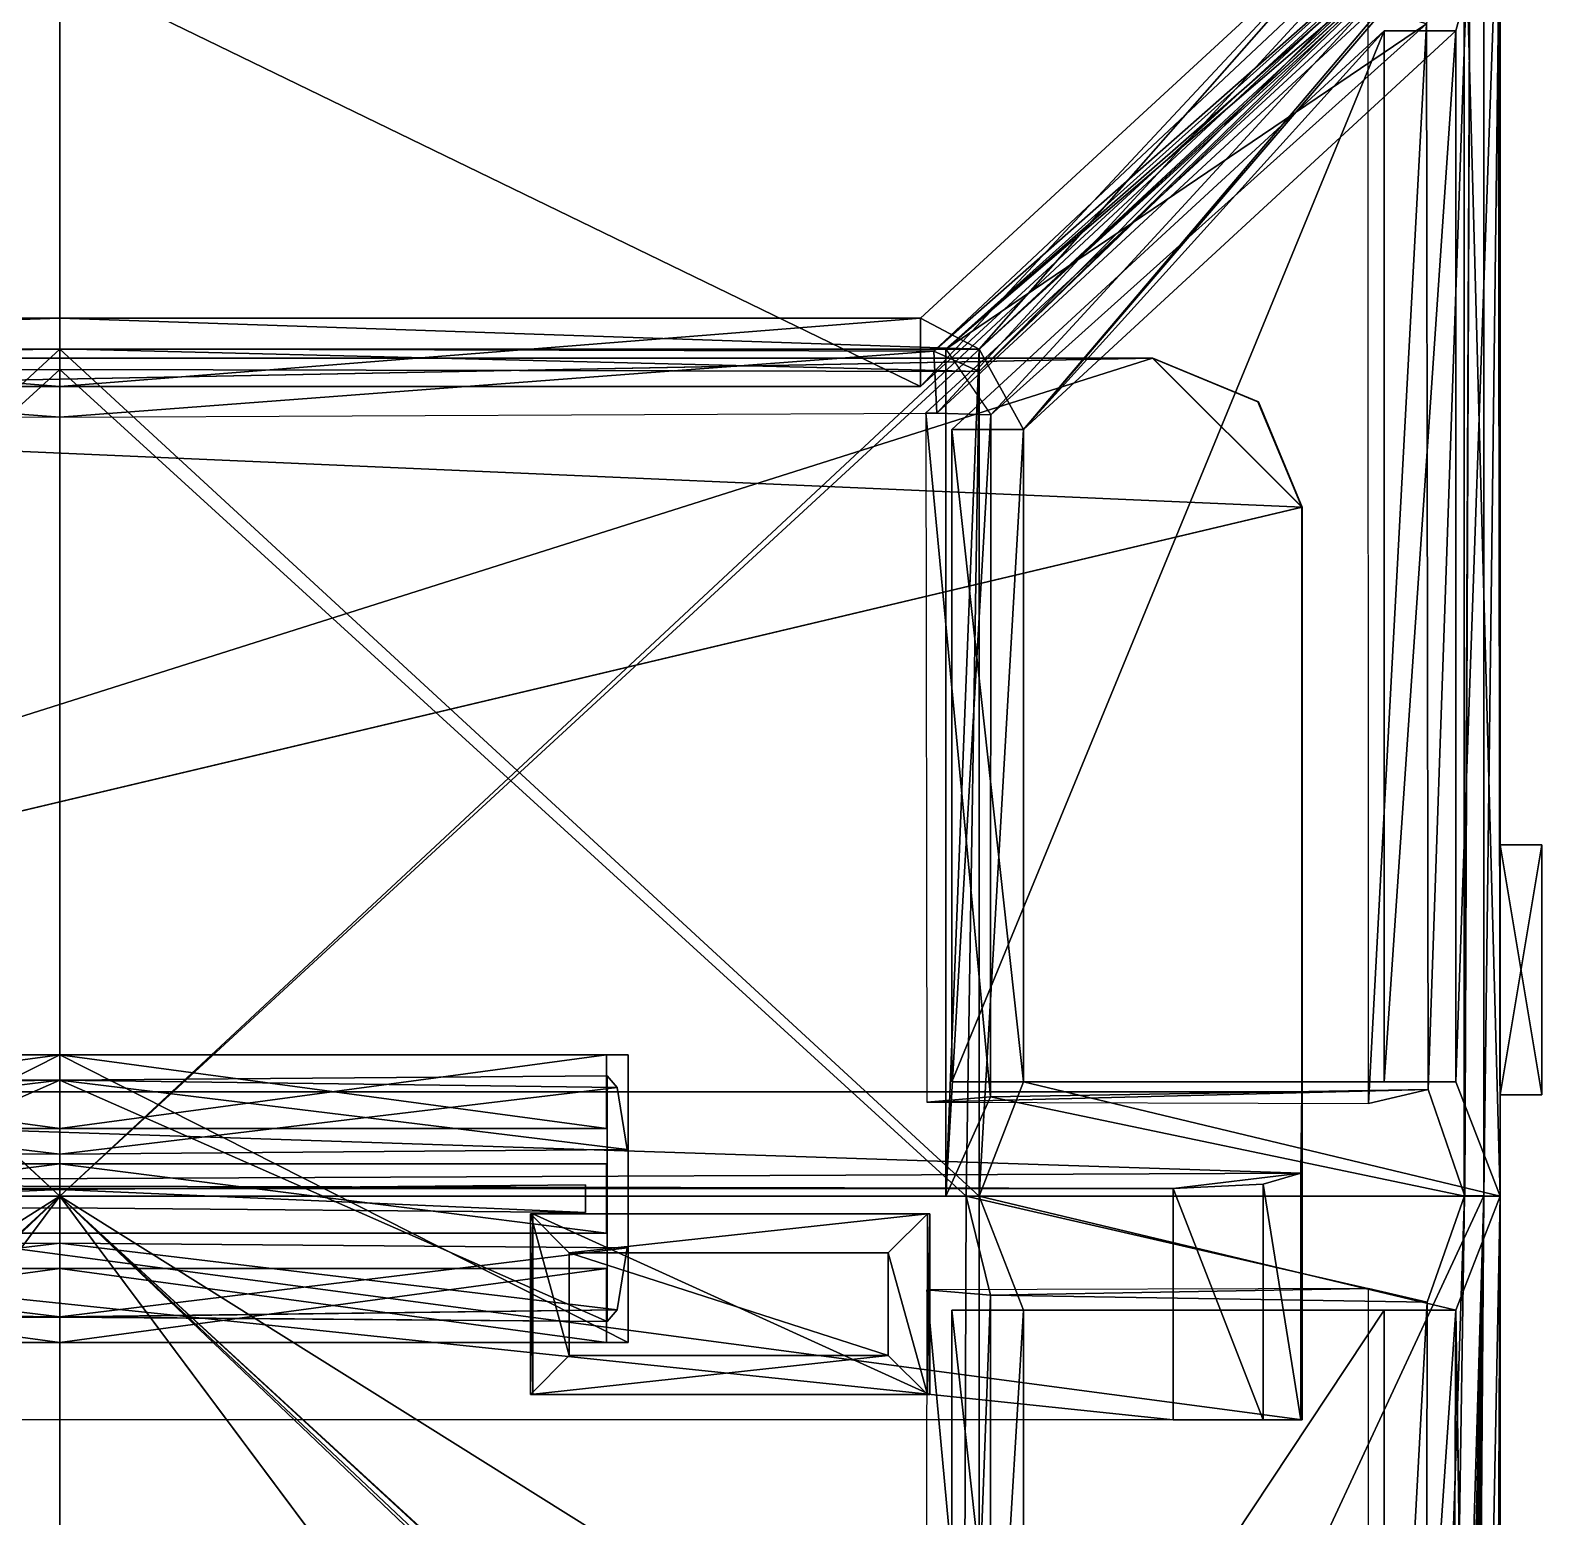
# Model space of a CAD drawing. Extents: x -2.47 to 2.47, y -4.22 to 4.99.
# Drawn here: x -0.041 to 2.058, y -0.445 to 1.619 of the extents above; entities that cross this region are included whole.
import ezdxf

# ---------------------------------------------------------------- set-up
doc = ezdxf.new("R2010")
doc.units = 0

msp = doc.modelspace()

# ---------------------------------------------------------------- linework, layer by layer
for points in [[(0, 0, 0.4116), (-2, 0, 0.4116), (-2, 1.8428, 0.4116)], [(0, 0, 0.4116), (-2, 1.8428, 0.4116), (0, 1.8428, 0.4116)], [(0, 0, 0.4616), (0, 1.8428, 0.4616), (-1.9776, 1.8428, 0.4563)], [(0, 0, 0.4616), (-1.9776, 1.8428, 0.4563), (-1.9775, 0.0002, 0.4562)], [(0, 0, 0.4116), (0, 1.8428, 0.4116), (0, 1.8428, 0.4616)], [(0, 0, 0.4116), (0, 1.8428, 0.4616), (0, 0, 0.4616)], [(0, 0, 0.4116), (0, 1.8428, 0.4116), (2, 1.8428, 0.4116)], [(0, 0, 0.4116), (2, 1.8428, 0.4116), (2, 0, 0.4116)], [(0, 0, 0.4616), (1.9775, 0.0002, 0.4562), (1.9776, 1.8428, 0.4563)], [(0, 0, 0.4616), (1.9776, 1.8428, 0.4563), (0, 1.8428, 0.4616)], [(1.2136, 1.1733, 3.6131), (1.8361, 1.7584, 2.0855), (1.9585, 1.8298, 1.9757)], [(1.2136, 1.1733, 3.6131), (1.9585, 1.8298, 1.9757), (1.2764, 1.145, 3.6776)], [(1.9897, 1.8396, 1.9943), (1.9585, 1.8298, 1.9757), (1.2304, 1.1761, 3.6973)], [(1.9972, 1.8327, 2.007), (1.9897, 1.8396, 1.9943), (1.2304, 1.1761, 3.6973)], [(1.2304, 1.1761, 3.6973), (1.2764, 1.1761, 3.7167), (1.9972, 1.8327, 2.007)], [(1.2304, 1.1761, 3.6973), (1.8977, 1.6277, 2.1191), (1.9585, 1.8298, 1.9757)], [(1.2764, 1.1761, 3.7167), (1.9955, 1.8387, 2.0112), (1.9898, 1.8403, 2.0069)], [(1.2764, 1.1761, 3.7167), (1.9898, 1.8403, 2.0069), (1.8252, 1.7997, 2.1114)], [(1.2764, 1.145, 3.6776), (1.9585, 1.8298, 1.9757), (1.9897, 1.8396, 1.9943)], [(1.2764, 1.145, 3.6776), (1.9897, 1.8396, 1.9943), (1.9955, 1.8387, 2.0112)], [(1.9955, 1.8387, 2.0112), (1.2764, 1.1761, 3.7167), (1.2764, 1.145, 3.6776)], [(1.9955, 1.8387, 2.0112), (1.2764, 1.1761, 3.7167), (1.338, 1.0646, 3.5708)], [(1.2764, 1.1761, 3.7167), (1.9955, 1.8387, 2.0112), (1.9972, 1.8327, 2.007)], [(1.338, 1.0646, 3.5708), (1.9972, 1.8327, 2.007), (1.9955, 1.8387, 2.0112)], [(1.338, 1.0646, 3.5708), (1.9385, 1.618, 2.1463), (1.9972, 1.8327, 2.007)], [(1.9585, 1.8298, 1.9757), (1.9, 0.148, 2.1162), (1.8977, 1.6277, 2.1191)], [(1.9585, 1.8298, 1.9757), (1.951, 0, 1.9905), (1.9, 0.148, 2.1162)], [(1.9972, 1.8327, 2.007), (1.9385, 1.618, 2.1463), (1.9385, 0.1584, 2.1463)], [(1.9972, 1.8327, 2.007), (1.9385, 0.1584, 2.1463), (2, 0, 2.0004)], [(1.9585, 1.8298, 1.9757), (1.95, 1.8428, 0.4116), (1.95, 0, 0.4116)], [(2, 0, 0.4116), (1.95, 0, 0.4116), (1.95, 1.8428, 0.4116)], [(2, 0, 0.4116), (1.95, 1.8428, 0.4116), (2, 1.8428, 0.4116)], [(1.9585, 1.8298, 1.9757), (1.95, 0, 0.4116), (1.951, 0, 1.9905)], [(2, 1.8428, 0.4116), (1.9776, 1.8428, 0.4563), (1.9775, 0.0002, 0.4562)], [(2, 1.8428, 0.4116), (1.9775, 0.0002, 0.4562), (2, 0, 0.4116)], [(2, 0, 2.0004), (2, 1.8304, 2.0004), (1.9972, 1.8327, 2.007)], [(2, 1.8304, 2.0004), (2, 0, 0.4116), (2, 1.8428, 0.4116)], [(2, 1.8304, 2.0004), (2, 0, 2.0004), (2, 0, 0.4116)], [(1.8252, 1.7997, 2.1114), (1.1953, 1.2193, 3.6057), (1.2764, 1.1761, 3.7167)], [(1.8252, 1.7997, 2.1114), (1.8252, 1.7045, 2.1024), (1.1953, 1.124, 3.5967)], [(1.8252, 1.7997, 2.1114), (1.1953, 1.124, 3.5967), (1.1953, 1.2193, 3.6057)], [(1.8361, 1.7584, 2.0855), (1.2136, 1.1733, 3.6131), (1.2177, 1.087, 3.6217)], [(1.8361, 1.7584, 2.0855), (1.2177, 1.087, 3.6217), (1.8608, 1.6827, 2.0749)], [(0, 1.7045, 2.1024), (-1.8252, 1.7045, 2.1024), (-1.1953, 1.124, 3.5967)], [(0, 1.7045, 2.1024), (-1.1953, 1.124, 3.5967), (0, 1.124, 3.5967)], [(0, 1.7045, 2.1024), (0, 1.124, 3.5967), (1.1953, 1.124, 3.5967)], [(0, 1.7045, 2.1024), (1.1953, 1.124, 3.5967), (1.8252, 1.7045, 2.1024)], [(1.2928, 1.085, 3.5773), (1.8168, 1.6539, 2.1197), (1.2025, 1.0875, 3.5967)], [(1.2928, 1.085, 3.5773), (1.8977, 1.6277, 2.1191), (1.8168, 1.6539, 2.1197)], [(1.8977, 1.6277, 2.1191), (1.8171, 0.1283, 2.113), (1.8168, 1.6539, 2.1197)], [(1.2304, 1.1761, 3.6973), (1.2928, 1.085, 3.5773), (1.8977, 1.6277, 2.1191)], [(1.338, 1.0646, 3.5708), (1.2386, 1.0646, 3.5708), (1.8392, 1.618, 2.1463)], [(1.8392, 1.618, 2.1463), (1.2386, 1.0646, 3.5708), (1.2386, 0.1584, 3.5708)], [(1.8392, 1.618, 2.1463), (1.2386, 0.1584, 3.5708), (1.8392, 0.1584, 2.1463)], [(1.338, 1.0646, 3.5708), (1.8392, 1.618, 2.1463), (1.9385, 1.618, 2.1463)], [(1.8977, 1.6277, 2.1191), (1.9, 0.148, 2.1162), (1.8171, 0.1283, 2.113)], [(1.9385, 1.618, 2.1463), (1.8392, 1.618, 2.1463), (1.8392, 0.1584, 2.1463)], [(1.9385, 1.618, 2.1463), (1.8392, 0.1584, 2.1463), (1.9385, 0.1584, 2.1463)], [(0, 1.2193, 3.6057), (-1.1953, 1.2193, 3.6057), (-1.2764, 1.1761, 3.7167)], [(0, 1.2193, 3.6057), (-1.2764, 1.1761, 3.7167), (0, 1.1761, 3.7167)], [(-1.1953, 1.2193, 3.6057), (0, 1.2193, 3.6057), (0, 1.124, 3.5967)], [(-1.1953, 1.2193, 3.6057), (0, 1.124, 3.5967), (-1.1953, 1.124, 3.5967)], [(0, 1.2193, 3.6057), (0, 1.1761, 3.7167), (0, 1.1479, 3.6755)], [(0, 1.2193, 3.6057), (0, 1.1479, 3.6755), (0, 1.1767, 3.632)], [(0, 1.124, 3.5967), (0, 1.2193, 3.6057), (0, 1.1767, 3.632)], [(0, 1.2193, 3.6057), (0, 1.1761, 3.7167), (1.2764, 1.1761, 3.7167)], [(0, 1.2193, 3.6057), (1.2764, 1.1761, 3.7167), (1.1953, 1.2193, 3.6057)], [(1.1953, 1.2193, 3.6057), (1.1953, 1.124, 3.5967), (0, 1.124, 3.5967)], [(1.1953, 1.2193, 3.6057), (0, 1.124, 3.5967), (0, 1.2193, 3.6057)], [(0, 1.1767, 3.632), (0, 1.1479, 3.6755), (-1.2764, 1.145, 3.6776)], [(0, 1.1767, 3.632), (-1.2764, 1.145, 3.6776), (-1.2136, 1.1733, 3.6131)], [(-1.2764, 0, 3.7167), (0, 0, 3.7167), (0, 1.1761, 3.7167)], [(-1.2764, 0, 3.7167), (0, 1.1761, 3.7167), (-1.2764, 1.1761, 3.7167)], [(-1.2136, 1.1733, 3.6131), (0, 1.0815, 3.623), (0, 1.1767, 3.632)], [(0, 1.124, 3.5967), (0, 1.1767, 3.632), (0, 1.0815, 3.623)], [(0, 1.1767, 3.632), (1.2136, 1.1733, 3.6131), (1.2764, 1.145, 3.6776)], [(0, 1.1767, 3.632), (1.2764, 1.145, 3.6776), (0, 1.1479, 3.6755)], [(1.2136, 1.1733, 3.6131), (0, 1.1767, 3.632), (0, 1.0815, 3.623)], [(0, 1.1761, 3.7167), (0, 0, 3.7167), (0, 0, 3.6667)], [(0, 1.1761, 3.7167), (0, 0, 3.6667), (0, 1.1479, 3.6755)], [(1.2764, 0, 3.7167), (1.2764, 1.1761, 3.7167), (0, 1.1761, 3.7167)], [(1.2764, 0, 3.7167), (0, 1.1761, 3.7167), (0, 0, 3.7167)], [(1.2304, 0, 3.6973), (1.2304, 1.1761, 3.6973), (1.2928, 1.085, 3.5773)], [(1.2764, 1.1761, 3.7167), (1.2304, 1.1761, 3.6973), (1.2304, 0, 3.6973)], [(1.2764, 1.1761, 3.7167), (1.2304, 0, 3.6973), (1.2764, 0, 3.7167)], [(1.2764, 0, 3.7167), (1.338, 1.0646, 3.5708), (1.2764, 1.1761, 3.7167)], [(1.2764, 0, 3.7167), (1.2764, 1.145, 3.6776), (1.2764, 1.1761, 3.7167)], [(-1.6982, 0.1448, 0.9212), (1.7245, 0.9564, 0.9014), (1.5173, 1.1636, 0.8946)], [(1.5173, 1.1636, 0.8946), (-1.6376, 1.1029, 0.8916), (-1.6982, 0.1448, 0.9212)], [(1.5173, 1.1636, 0.8946), (-1.4911, 1.1636, 0.89), (-1.6376, 1.1029, 0.8916)], [(-1.637, 1.1029, 0.5267), (-1.4905, 1.1636, 0.527), (1.5179, 1.1636, 0.5316)], [(-1.637, 1.1029, 0.5267), (1.5179, 1.1636, 0.5316), (1.7251, 0.9564, 0.5319)], [(1.5179, 1.1636, 0.5316), (-1.4905, 1.1636, 0.527), (-1.4911, 1.1636, 0.89)], [(1.5179, 1.1636, 0.5316), (-1.4911, 1.1636, 0.89), (1.5173, 1.1636, 0.8946)], [(-1.2136, 1.1733, 3.6131), (-1.2177, 1.087, 3.6217), (0, 1.0815, 3.623)], [(1.2136, 1.1733, 3.6131), (0, 1.0815, 3.623), (1.2177, 1.087, 3.6217)], [(1.7245, 0.9564, 0.9014), (1.6638, 1.1029, 0.8967), (1.5173, 1.1636, 0.8946)], [(1.5179, 1.1636, 0.5316), (1.5173, 1.1636, 0.8946), (1.6638, 1.1029, 0.8967)], [(1.5179, 1.1636, 0.5316), (1.6644, 1.1029, 0.5318), (1.7251, 0.9564, 0.5319)], [(1.5179, 1.1636, 0.5316), (1.6638, 1.1029, 0.8967), (1.6644, 1.1029, 0.5318)], [(-1.2585, 0, 3.6701), (-1.2764, 1.145, 3.6776), (0, 1.1479, 3.6755)], [(-1.2585, 0, 3.6701), (0, 1.1479, 3.6755), (0, 0, 3.6667)], [(1.2585, 0, 3.6701), (0, 0, 3.6667), (0, 1.1479, 3.6755)], [(1.2585, 0, 3.6701), (0, 1.1479, 3.6755), (1.2764, 1.145, 3.6776)], [(1.2764, 0, 3.7167), (1.2585, 0, 3.6701), (1.2764, 1.145, 3.6776)], [(1.7251, 0.9564, 0.5319), (-1.6976, 0.1448, 0.5266), (-1.637, 1.1029, 0.5267)], [(1.6644, 1.1029, 0.5318), (1.6638, 1.1029, 0.8967), (1.7245, 0.9564, 0.9014)], [(1.6644, 1.1029, 0.5318), (1.7245, 0.9564, 0.9014), (1.7251, 0.9564, 0.5319)], [(1.2925, 0.1377, 3.5681), (1.2928, 1.085, 3.5773), (1.2025, 1.0875, 3.5967)], [(1.2925, 0.1377, 3.5681), (1.2025, 1.0875, 3.5967), (1.2041, 0.1304, 3.5938)], [(1.2304, 0, 3.6973), (1.2928, 1.085, 3.5773), (1.2925, 0.1377, 3.5681)], [(1.338, 0.1584, 3.5708), (1.2386, 0.1584, 3.5708), (1.2386, 1.0646, 3.5708)], [(1.338, 0.1584, 3.5708), (1.2386, 1.0646, 3.5708), (1.338, 1.0646, 3.5708)], [(1.2764, 0, 3.7167), (1.338, 0.1584, 3.5708), (1.338, 1.0646, 3.5708)], [(-1.6982, 0.1448, 0.9212), (1.7245, 0.1447, 0.9266), (1.7245, 0.9564, 0.9014)], [(1.7251, 0.9564, 0.5319), (1.7251, 0.1447, 0.5319), (-1.6976, 0.1448, 0.5266)], [(1.7251, 0.1447, 0.5319), (1.7251, 0.9564, 0.5319), (1.7245, 0.9564, 0.9014)], [(1.7251, 0.1447, 0.5319), (1.7245, 0.9564, 0.9014), (1.7245, 0.1447, 0.9266)], [(2, 0.4879, 1.8455), (2, 0.4879, 1.7103), (2, 0.1404, 1.7103)], [(2, 0.4879, 1.8455), (2, 0.1404, 1.7103), (2, 0.1404, 1.8455)], [(2, 0.1404, 1.8455), (2.0579, 0.1404, 1.8455), (2.0579, 0.4879, 1.8455)], [(2, 0.1404, 1.8455), (2.0579, 0.4879, 1.8455), (2, 0.4879, 1.8455)], [(2, 0.4879, 1.8455), (2.0579, 0.4879, 1.8455), (2.0579, 0.4879, 1.7103)], [(2, 0.4879, 1.8455), (2.0579, 0.4879, 1.7103), (2, 0.4879, 1.7103)], [(2, 0.4879, 1.7103), (2.0579, 0.4879, 1.7103), (2.0579, 0.1404, 1.7103)], [(2, 0.4879, 1.7103), (2.0579, 0.1404, 1.7103), (2, 0.1404, 1.7103)], [(2.0579, 0.4879, 1.8455), (2.0579, 0.1404, 1.8455), (2.0579, 0.1404, 1.7103)], [(2.0579, 0.4879, 1.8455), (2.0579, 0.1404, 1.7103), (2.0579, 0.4879, 1.7103)], [(-0.7891, -0.2032, 3.7844), (-0.7891, 0.196, 3.7844), (0, 0.196, 3.7719)], [(-0.7891, -0.2032, 3.7844), (0, 0.196, 3.7719), (0, -0.2032, 3.7719)], [(-0.7891, -0.2032, 4.3268), (0, -0.2032, 4.3393), (0, 0.196, 4.3393)], [(-0.7891, -0.2032, 4.3268), (0, 0.196, 4.3393), (-0.7891, 0.196, 4.3268)], [(0, 0.196, 4.2966), (-0.7589, 0.196, 4.2966), (-0.7891, 0.196, 4.3268)], [(0, 0.196, 4.2966), (-0.7891, 0.196, 4.3268), (0, 0.196, 4.3393)], [(-0.7589, 0.196, 3.8146), (0, 0.196, 3.7719), (-0.7891, 0.196, 3.7844)], [(-0.7589, 0.196, 3.8146), (0, 0.196, 3.8146), (0, 0.196, 3.7719)], [(-0.7589, 0.196, 4.2966), (0, 0.196, 4.2966), (0, 0.0936, 4.2966)], [(-0.7589, 0.196, 4.2966), (0, 0.0936, 4.2966), (-0.7589, 0.0936, 4.2966)], [(0, 0.196, 3.8146), (-0.7589, 0.196, 3.8146), (-0.7589, 0.0936, 3.8146)], [(0, 0.196, 3.8146), (-0.7589, 0.0936, 3.8146), (0, 0.0936, 3.8146)], [(0, 0.196, 3.7719), (0, 0.196, 3.8146), (0, 0.1609, 3.8074)], [(0, 0.196, 3.8146), (0, 0.1607, 3.7793), (0, 0.1609, 3.8074)], [(0, 0.196, 4.2966), (0, 0.196, 4.3393), (0, 0.1607, 4.332)], [(0, 0.196, 4.3393), (0, 0.1609, 4.3038), (0, 0.1607, 4.332)], [(0, 0.0936, 4.2966), (0, 0.196, 4.2966), (0, 0.1607, 4.332)], [(0, -0.2032, 3.7719), (0, 0.196, 3.7719), (0, 0.1609, 3.8074)], [(0, 0.196, 4.3393), (0, -0.2032, 4.3393), (0, -0.168, 4.3038)], [(0, 0.196, 4.3393), (0, -0.168, 4.3038), (0, 0.1609, 4.3038)], [(0, 0.196, 3.8146), (0, 0.0936, 3.8146), (0, 0.0582, 3.7793)], [(0, 0.196, 3.8146), (0, 0.0582, 3.7793), (0, 0.1607, 3.7793)], [(0.7891, -0.2032, 3.7844), (0, -0.2032, 3.7719), (0, 0.196, 3.7719)], [(0.7891, -0.2032, 3.7844), (0, 0.196, 3.7719), (0.7891, 0.196, 3.7844)], [(0.7891, -0.2032, 4.3268), (0.7891, 0.196, 4.3268), (0, 0.196, 4.3393)], [(0.7891, -0.2032, 4.3268), (0, 0.196, 4.3393), (0, -0.2032, 4.3393)], [(0, 0.196, 4.2966), (0, 0.196, 4.3393), (0.7891, 0.196, 4.3268)], [(0, 0.196, 4.2966), (0.7891, 0.196, 4.3268), (0.7589, 0.196, 4.2966)], [(0.7589, 0.196, 3.8146), (0.7891, 0.196, 3.7844), (0, 0.196, 3.7719)], [(0.7589, 0.196, 3.8146), (0, 0.196, 3.7719), (0, 0.196, 3.8146)], [(0.7589, 0.196, 4.2966), (0.7589, 0.0936, 4.2966), (0, 0.0936, 4.2966)], [(0.7589, 0.196, 4.2966), (0, 0.0936, 4.2966), (0, 0.196, 4.2966)], [(0, 0.196, 3.8146), (0, 0.0936, 3.8146), (0.7589, 0.0936, 3.8146)], [(0, 0.196, 3.8146), (0.7589, 0.0936, 3.8146), (0.7589, 0.196, 3.8146)], [(0.7589, 0.196, 3.8146), (0.7589, 0.0936, 3.8146), (0.7589, 0.0936, 4.2966)], [(0.7589, 0.196, 3.8146), (0.7589, 0.0936, 4.2966), (0.7589, 0.196, 4.2966)], [(0.7589, 0.196, 4.2966), (0.7891, 0.196, 4.3268), (0.7891, 0.196, 3.7844)], [(0.7589, 0.196, 4.2966), (0.7891, 0.196, 3.7844), (0.7589, 0.196, 3.8146)], [(0.7891, 0.196, 3.7844), (0.7891, 0.196, 4.3268), (0.7891, -0.2032, 4.3268)], [(0.7891, 0.196, 3.7844), (0.7891, -0.2032, 4.3268), (0.7891, -0.2032, 3.7844)], [(0, 0.1607, 3.7793), (0, 0.0582, 3.7793), (-0.7878, 0.0647, 3.7858)], [(0, 0.1607, 3.7793), (-0.7878, 0.0647, 3.7858), (-0.774, 0.1508, 3.7995)], [(-0.774, 0.1508, 4.3117), (-0.7878, 0.0647, 4.3255), (0, 0.0582, 4.332)], [(0, 0.1607, 4.332), (-0.7601, 0.1671, 4.2982), (-0.774, 0.1508, 4.3117)], [(-0.774, 0.1508, 3.7995), (-0.7601, 0.1671, 3.813), (0, 0.1609, 3.8074)], [(-0.774, 0.1508, 3.7995), (0, 0.1609, 3.8074), (0, 0.1607, 3.7793)], [(-0.774, 0.1508, 4.3117), (0, 0.0582, 4.332), (0, 0.1607, 4.332)], [(-0.7601, -0.1743, 3.813), (0, 0.1609, 3.8074), (-0.7601, 0.1671, 3.813)], [(-0.7601, -0.1743, 4.2982), (-0.7601, 0.1671, 4.2982), (0, 0.1609, 4.3038)], [(0, 0.1607, 4.332), (0, 0.1609, 4.3038), (-0.7601, 0.1671, 4.2982)], [(-0.7601, -0.1743, 3.813), (0, -0.168, 3.8074), (0, 0.1609, 3.8074)], [(-0.7601, -0.1743, 4.2982), (0, 0.1609, 4.3038), (0, -0.168, 4.3038)], [(0.7601, -0.1743, 3.813), (0.7601, 0.1671, 3.813), (0, 0.1609, 3.8074)], [(0.7601, -0.1743, 4.2982), (0, 0.1609, 4.3038), (0.7601, 0.1671, 4.2982)], [(0, 0.1607, 4.332), (0.774, 0.1508, 4.3117), (0.7601, 0.1671, 4.2982)], [(0, 0.1607, 4.332), (0.7601, 0.1671, 4.2982), (0, 0.1609, 4.3038)], [(0.774, 0.1508, 3.7995), (0, 0.1609, 3.8074), (0.7601, 0.1671, 3.813)], [(0, -0.2032, 3.7719), (0, 0.1609, 3.8074), (0, -0.168, 3.8074)], [(0.7601, -0.1743, 3.813), (0, 0.1609, 3.8074), (0, -0.168, 3.8074)], [(0.7601, -0.1743, 4.2982), (0, -0.168, 4.3038), (0, 0.1609, 4.3038)], [(0.774, 0.1508, 3.7995), (0, 0.1607, 3.7793), (0, 0.1609, 3.8074)], [(0, 0.0936, 4.2966), (0, 0.1607, 4.332), (0, 0.0582, 4.332)], [(0.774, 0.1508, 4.3117), (0, 0.1607, 4.332), (0, 0.0582, 4.332)], [(0, 0.1607, 3.7793), (0.774, 0.1508, 3.7995), (0.7878, 0.0647, 3.7858)], [(0, 0.1607, 3.7793), (0.7878, 0.0647, 3.7858), (0, 0.0582, 3.7793)], [(0.774, 0.1508, 4.3117), (0, 0.0582, 4.332), (0.7878, 0.0647, 4.3255)], [(0.774, 0.1508, 4.3117), (0.774, 0.1508, 3.7995), (0.7601, 0.1671, 3.813)], [(0.774, 0.1508, 4.3117), (0.7601, 0.1671, 3.813), (0.7601, 0.1671, 4.2982)], [(0.7601, 0.1671, 3.813), (0.7601, -0.1743, 3.813), (0.7601, -0.1743, 4.2982)], [(0.7601, 0.1671, 3.813), (0.7601, -0.1743, 4.2982), (0.7601, 0.1671, 4.2982)], [(0.774, 0.1508, 3.7995), (0.774, 0.1508, 4.3117), (0.7878, 0.0647, 4.3255)], [(0.774, 0.1508, 3.7995), (0.7878, 0.0647, 4.3255), (0.7878, 0.0647, 3.7858)], [(1.9, 0.148, 2.1162), (1.2925, 0.1377, 3.5681), (1.2041, 0.1304, 3.5938)], [(1.9, 0.148, 2.1162), (1.2041, 0.1304, 3.5938), (1.8171, 0.1283, 2.113)], [(1.9385, 0.1584, 2.1463), (1.8392, 0.1584, 2.1463), (1.2386, 0.1584, 3.5708)], [(1.9385, 0.1584, 2.1463), (1.2386, 0.1584, 3.5708), (1.338, 0.1584, 3.5708)], [(2, 0, 2.0004), (1.338, 0.1584, 3.5708), (1.2764, 0, 3.7167)], [(1.951, 0, 1.9905), (1.2925, 0.1377, 3.5681), (1.9, 0.148, 2.1162)], [(2, 0, 2.0004), (1.9385, 0.1584, 2.1463), (1.338, 0.1584, 3.5708)], [(1.7231, 0.0319, 1.8548), (1.7245, 0.1447, 0.9266), (-1.6982, 0.1448, 0.9212)], [(1.7231, 0.0319, 1.8548), (-1.6982, 0.1448, 0.9212), (-1.648, 0.0168, 1.9747)], [(1.7251, -0.3106, 0.5319), (-1.6976, -0.3104, 0.5266), (-1.6976, 0.1448, 0.5266)], [(1.7251, -0.3106, 0.5319), (-1.6976, 0.1448, 0.5266), (1.7251, 0.1447, 0.5319)], [(1.951, 0, 1.9905), (1.2304, 0, 3.6973), (1.2925, 0.1377, 3.5681)], [(1.7245, -0.3106, 0.9266), (1.7245, 0.1447, 0.9266), (1.7231, 0.0319, 1.8548)], [(1.7251, -0.3106, 0.5319), (1.7251, 0.1447, 0.5319), (1.7245, 0.1447, 0.9266)], [(1.7251, -0.3106, 0.5319), (1.7245, 0.1447, 0.9266), (1.7245, -0.3106, 0.9266)], [(2, 0.1404, 1.7103), (2.0579, 0.1404, 1.7103), (2.0579, 0.1404, 1.8455)], [(2, 0.1404, 1.7103), (2.0579, 0.1404, 1.8455), (2, 0.1404, 1.8455)], [(0, 0.0936, 3.8146), (-0.7589, 0.0936, 3.8146), (-0.7589, 0.0936, 4.2966)], [(0, 0.0936, 3.8146), (-0.7589, 0.0936, 4.2966), (0, 0.0936, 4.2966)], [(0, 0.0936, 3.8146), (0, 0.0936, 4.2966), (0, 0.0582, 4.332)], [(0, 0.0936, 3.8146), (0, 0.0582, 4.332), (0, 0.0582, 3.7793)], [(0, 0.0936, 3.8146), (0, 0.0936, 4.2966), (0.7589, 0.0936, 4.2966)], [(0, 0.0936, 3.8146), (0.7589, 0.0936, 4.2966), (0.7589, 0.0936, 3.8146)], [(0, 0.0582, 3.7793), (0, 0.0582, 4.332), (-0.7878, 0.0647, 4.3255)], [(0, 0.0582, 3.7793), (-0.7878, 0.0647, 4.3255), (-0.7878, 0.0647, 3.7858)], [(0, 0.0582, 3.7793), (0.7878, 0.0647, 3.7858), (0.7878, 0.0647, 4.3255)], [(0, 0.0582, 3.7793), (0.7878, 0.0647, 4.3255), (0, 0.0582, 4.332)], [(-0.7589, -0.0517, 3.7167), (-0.7589, 0.0446, 3.7167), (0, 0.0446, 3.7167)], [(-0.7589, -0.0517, 3.7167), (0, 0.0446, 3.7167), (0, -0.0517, 3.7167)], [(-0.7589, -0.0517, 3.8146), (0, -0.0517, 3.8146), (0, 0.0446, 3.8146)], [(-0.7589, -0.0517, 3.8146), (0, 0.0446, 3.8146), (-0.7589, 0.0446, 3.8146)], [(0, 0.0446, 3.7167), (-0.7589, 0.0446, 3.7167), (-0.7589, 0.0446, 3.8146)], [(0, 0.0446, 3.7167), (-0.7589, 0.0446, 3.8146), (0, 0.0446, 3.8146)], [(0, -0.0517, 3.7167), (0, 0.0446, 3.7167), (0, 0.0092, 3.7521)], [(0, 0.0446, 3.8146), (0, -0.0517, 3.8146), (0, -0.0164, 3.7793)], [(0, 0.0446, 3.8146), (0, -0.0164, 3.7793), (0, 0.0092, 3.7793)], [(0, 0.0446, 3.7167), (0, 0.0446, 3.8146), (0, 0.0092, 3.7793)], [(0, 0.0446, 3.7167), (0, 0.0092, 3.7793), (0, 0.0092, 3.7521)], [(0.7589, -0.0517, 3.7167), (0, -0.0517, 3.7167), (0, 0.0446, 3.7167)], [(0.7589, -0.0517, 3.7167), (0, 0.0446, 3.7167), (0.7589, 0.0446, 3.7167)], [(0.7589, -0.0517, 3.8146), (0.7589, 0.0446, 3.8146), (0, 0.0446, 3.8146)], [(0.7589, -0.0517, 3.8146), (0, 0.0446, 3.8146), (0, -0.0517, 3.8146)], [(0, 0.0446, 3.7167), (0, 0.0446, 3.8146), (0.7589, 0.0446, 3.8146)], [(0, 0.0446, 3.7167), (0.7589, 0.0446, 3.8146), (0.7589, 0.0446, 3.7167)], [(0.7589, 0.0446, 3.7167), (0.7589, 0.0446, 3.8146), (0.7589, -0.0517, 3.8146)], [(0.7589, 0.0446, 3.7167), (0.7589, -0.0517, 3.8146), (0.7589, -0.0517, 3.7167)], [(-1.648, 0.0168, 1.9747), (1.5458, 0.0104, 2.0315), (1.7231, 0.0319, 1.8548)], [(1.5458, 0.0104, 2.0315), (1.6711, 0.0167, 1.9799), (1.7231, 0.0319, 1.8548)], [(1.7231, -0.3106, 1.8548), (1.7231, 0.0319, 1.8548), (1.6711, 0.0167, 1.9799)], [(1.7245, -0.3106, 0.9266), (1.7231, 0.0319, 1.8548), (1.7231, -0.3106, 1.8548)], [(-1.3748, -1.3124, 0.4116), (-2, 0, 0.4116), (0, 0, 0.4116)], [(0, 0, 0.4616), (-1.9775, 0.0002, 0.4562), (-1.9682, -1.2436, 0.4495)], [(0, 0, 0.4616), (-1.9682, -1.2436, 0.4495), (-1.3748, -1.296, 0.4511)], [(-1.648, 0.0168, 1.9747), (-1.5229, 0.0105, 2.0268), (1.5458, 0.0104, 2.0315)], [(1.5458, -0.3106, 2.0315), (1.5458, 0.0104, 2.0315), (-1.5229, 0.0105, 2.0268)], [(1.5458, -0.3106, 2.0315), (-1.5229, 0.0105, 2.0268), (-1.5228, -0.3105, 2.0268)], [(0, 0, 0.4116), (0, -1.8428, 0.4116), (-1.3748, -1.8428, 0.4116)], [(0, 0, 0.4116), (-1.3748, -1.8428, 0.4116), (-1.3748, -1.3124, 0.4116)], [(-1.3748, -1.8427, 0.4511), (0, -1.8428, 0.4616), (0, 0, 0.4616)], [(-1.3748, -1.296, 0.4511), (-1.3748, -1.8427, 0.4511), (0, 0, 0.4616)], [(-1.2764, -1.1761, 3.7167), (0, -1.1761, 3.7167), (0, 0, 3.7167)], [(-1.2764, -1.1761, 3.7167), (0, 0, 3.7167), (-1.2764, 0, 3.7167)], [(-1.2544, -1.1524, 3.6786), (-1.2585, 0, 3.6701), (0, 0, 3.6667)], [(-1.2544, -1.1524, 3.6786), (0, 0, 3.6667), (0, -1.1479, 3.6755)], [(-0.7301, -0.0228, 3.7456), (0, 0.0092, 3.7521), (-0.7301, 0.0157, 3.7456)], [(-0.7301, -0.0228, 3.7858), (-0.7301, 0.0157, 3.7858), (0, 0.0092, 3.7793)], [(0, 0.0092, 3.7521), (0, 0.0092, 3.7793), (-0.7301, 0.0157, 3.7858)], [(0, 0.0092, 3.7521), (-0.7301, 0.0157, 3.7858), (-0.7301, 0.0157, 3.7456)], [(-0.7301, -0.0228, 3.7456), (0, -0.0164, 3.7521), (0, 0.0092, 3.7521)], [(-0.7301, -0.0228, 3.7858), (0, 0.0092, 3.7793), (0, -0.0164, 3.7793)], [(0.7301, -0.0228, 3.7456), (0.7301, 0.0157, 3.7456), (0, 0.0092, 3.7521)], [(0.7301, -0.0228, 3.7858), (0, 0.0092, 3.7793), (0.7301, 0.0157, 3.7858)], [(0, 0.0092, 3.7521), (0.7301, 0.0157, 3.7456), (0.7301, 0.0157, 3.7858)], [(0, 0.0092, 3.7521), (0.7301, 0.0157, 3.7858), (0, 0.0092, 3.7793)], [(0, -0.0517, 3.7167), (0, 0.0092, 3.7521), (0, -0.0164, 3.7521)], [(0.7301, -0.0228, 3.7456), (0, 0.0092, 3.7521), (0, -0.0164, 3.7521)], [(0.7301, -0.0228, 3.7858), (0, -0.0164, 3.7793), (0, 0.0092, 3.7793)], [(1.3748, -1.296, 0.4511), (1.9775, 0.0002, 0.4562), (0, 0, 0.4616)], [(0, 0, 3.7167), (0, -1.1761, 3.7167), (0, -1.1479, 3.6755)], [(0, 0, 3.7167), (0, -1.1479, 3.6755), (0, 0, 3.6667)], [(0, -1.8428, 0.4116), (0, 0, 0.4116), (0, 0, 0.4616)], [(0, -1.8428, 0.4116), (0, 0, 0.4616), (0, -1.8428, 0.4616)], [(1.3748, -1.8428, 0.4116), (0, -1.8428, 0.4116), (0, 0, 0.4116)], [(0, 0, 0.4116), (2, 0, 0.4116), (2, -1.253, 0.4116)], [(1.3748, -1.3124, 0.4116), (1.3748, -1.8428, 0.4116), (0, 0, 0.4116)], [(0, 0, 0.4116), (2, -1.253, 0.4116), (1.3748, -1.3124, 0.4116)], [(1.2764, -1.1761, 3.7167), (1.2764, 0, 3.7167), (0, 0, 3.7167)], [(1.2764, -1.1761, 3.7167), (0, 0, 3.7167), (0, -1.1761, 3.7167)], [(0, 0, 0.4616), (0, -1.8428, 0.4616), (1.3748, -1.8427, 0.4511)], [(0, 0, 0.4616), (1.3748, -1.8427, 0.4511), (1.3748, -1.296, 0.4511)], [(1.2544, -1.1524, 3.6786), (0, -1.1479, 3.6755), (0, 0, 3.6667)], [(1.2544, -1.1524, 3.6786), (0, 0, 3.6667), (1.2585, 0, 3.6701)], [(0.7301, 0.0157, 3.7456), (0.7301, -0.0228, 3.7456), (0.7301, -0.0228, 3.7858)], [(0.7301, 0.0157, 3.7456), (0.7301, -0.0228, 3.7858), (0.7301, 0.0157, 3.7858)], [(1.2764, 0, 3.7167), (1.2304, 0, 3.6973), (1.951, 0, 1.9905)], [(1.2544, -1.1524, 3.6786), (1.2585, 0, 3.6701), (1.2925, -0.1377, 3.5681)], [(1.2585, 0, 3.6701), (1.9508, 0.0004, 1.9915), (1.8988, -0.1476, 2.1179)], [(2, 0, 2.0004), (1.9508, 0.0004, 1.9915), (1.2585, 0, 3.6701)], [(1.2585, 0, 3.6701), (1.8988, -0.1476, 2.1179), (1.2925, -0.1377, 3.5681)], [(2, 0, 2.0004), (1.2585, 0, 3.6701), (1.2764, 0, 3.7167)], [(1.2764, -1.1761, 3.7167), (1.338, -0.1584, 3.5708), (1.2764, 0, 3.7167)], [(1.2764, 0, 3.7167), (1.338, -0.1584, 3.5708), (1.9385, -0.1584, 2.1463)], [(1.2764, 0, 3.7167), (1.9385, -0.1584, 2.1463), (2, 0, 2.0004)], [(1.2764, 0, 3.7167), (1.951, 0, 1.9905), (2, 0, 2.0004)], [(1.3748, -1.296, 0.4511), (1.9682, -1.2373, 0.4495), (1.9775, 0.0002, 0.4562)], [(1.6711, -0.3106, 1.9799), (1.6711, 0.0167, 1.9799), (1.5458, 0.0104, 2.0315)], [(1.6711, -0.3106, 1.9799), (1.5458, 0.0104, 2.0315), (1.5458, -0.3106, 2.0315)], [(1.7231, -0.3106, 1.8548), (1.6711, 0.0167, 1.9799), (1.6711, -0.3106, 1.9799)], [(1.9508, 0.0004, 1.9915), (1.9227, -1.8297, 1.9758), (1.8964, -1.6256, 2.1204)], [(1.9508, 0.0004, 1.9915), (1.8964, -1.6256, 2.1204), (1.8988, -0.1476, 2.1179)], [(1.9227, -1.8297, 1.9758), (1.9508, 0.0004, 1.9915), (1.9775, 0.0002, 0.4562)], [(1.9408, -1.5766, 1.3807), (1.9227, -1.8297, 1.9758), (1.9775, 0.0002, 0.4562)], [(1.9645, -1.8304, 2.0004), (2, 0, 2.0004), (1.9385, -0.1584, 2.1463)], [(1.9775, 0.0002, 0.4562), (1.945, -1.4287, 1.2672), (1.9408, -1.5766, 1.3807)], [(1.9775, 0.0002, 0.4562), (1.9498, -1.3151, 1.1192), (1.945, -1.4287, 1.2672)], [(1.9775, 0.0002, 0.4562), (1.9551, -1.2438, 0.9469), (1.9498, -1.3151, 1.1192)], [(2, 0, 2.0004), (1.951, 0, 1.9905), (1.95, 0, 0.4116)], [(2, 0, 2.0004), (1.95, 0, 0.4116), (2, 0, 0.4116)], [(2, 0, 0.4116), (1.9775, 0.0002, 0.4562), (1.9508, 0.0004, 1.9915)], [(2, 0, 0.4116), (1.9508, 0.0004, 1.9915), (2, 0, 2.0004)], [(1.9775, 0.0002, 0.4562), (1.9603, -1.2194, 0.762), (1.9551, -1.2438, 0.9469)], [(1.9775, 0.0002, 0.4562), (1.9652, -1.2438, 0.5771), (1.9603, -1.2194, 0.762)], [(2, 0, 0.4116), (2, 0, 2.0004), (1.9645, -1.8304, 2.0004)], [(1.9645, -1.8304, 2.0004), (1.9943, -1.3151, 1.1192), (2, 0, 0.4116)], [(1.9775, 0.0002, 0.4562), (1.9682, -1.2373, 0.4495), (1.9652, -1.2438, 0.5771)], [(1.9943, -1.3151, 1.1192), (1.9996, -1.2438, 0.9469), (2, 0, 0.4116)], [(1.9996, -1.2438, 0.9469), (2, -1.2194, 0.762), (2, 0, 0.4116)], [(2, -1.2438, 0.5771), (2, -1.253, 0.4116), (2, 0, 0.4116)], [(2, -1.2194, 0.762), (2, -1.2438, 0.5771), (2, 0, 0.4116)], [(-0.7301, -0.0228, 3.7456), (-0.7301, -0.0228, 3.7858), (0, -0.0164, 3.7793)], [(-0.7301, -0.0228, 3.7456), (0, -0.0164, 3.7793), (0, -0.0164, 3.7521)], [(0, -0.0517, 3.8146), (0, -0.0517, 3.7167), (0, -0.0164, 3.7521)], [(0, -0.0517, 3.8146), (0, -0.0164, 3.7521), (0, -0.0164, 3.7793)], [(0.7301, -0.0228, 3.7456), (0, -0.0164, 3.7521), (0, -0.0164, 3.7793)], [(0.7301, -0.0228, 3.7456), (0, -0.0164, 3.7793), (0.7301, -0.0228, 3.7858)], [(0.6567, -0.0246, 2.0265), (0.6537, -0.2754, 2.3434), (0.6536, -0.0246, 2.3435)], [(1.2079, -0.0247, 2.0318), (0.6567, -0.0246, 2.0265), (0.6536, -0.0246, 2.3435)], [(1.2079, -0.0247, 2.0318), (0.6536, -0.0246, 2.3435), (1.2049, -0.0247, 2.3488)], [(0.7072, -0.2213, 2.398), (0.7072, -0.0787, 2.398), (0.6536, -0.0246, 2.3435)], [(0.7072, -0.2213, 2.398), (0.6536, -0.0246, 2.3435), (0.6537, -0.2754, 2.3434)], [(1.2049, -0.0247, 2.3488), (0.6536, -0.0246, 2.3435), (0.7072, -0.0787, 2.398)], [(0.6567, -0.0246, 2.0265), (0.6567, -0.2754, 2.0265), (0.6537, -0.2754, 2.3434)], [(1.2079, -0.2755, 2.0318), (0.6567, -0.2754, 2.0265), (0.6567, -0.0246, 2.0265)], [(1.2079, -0.2755, 2.0318), (0.6567, -0.0246, 2.0265), (1.2079, -0.0247, 2.0318)], [(1.2049, -0.0247, 2.3488), (0.7072, -0.0787, 2.398), (1.1503, -0.0788, 2.4023)], [(1.2049, -0.2755, 2.3488), (1.2049, -0.0247, 2.3488), (1.1503, -0.0788, 2.4023)], [(1.2079, -0.2755, 2.0318), (1.2079, -0.0247, 2.0318), (1.2049, -0.0247, 2.3488)], [(1.2079, -0.2755, 2.0318), (1.2049, -0.0247, 2.3488), (1.2049, -0.2755, 2.3488)], [(-0.7589, -0.0517, 3.7167), (0, -0.0517, 3.7167), (0, -0.0517, 3.8146)], [(-0.7589, -0.0517, 3.7167), (0, -0.0517, 3.8146), (-0.7589, -0.0517, 3.8146)], [(0.7589, -0.0517, 3.7167), (0.7589, -0.0517, 3.8146), (0, -0.0517, 3.8146)], [(0.7589, -0.0517, 3.7167), (0, -0.0517, 3.8146), (0, -0.0517, 3.7167)], [(0, -0.1678, 4.332), (0, -0.0654, 4.332), (-0.7878, -0.0719, 4.3255)], [(-0.7878, -0.0719, 3.7858), (-0.7878, -0.0719, 4.3255), (0, -0.0654, 4.332)], [(-0.7878, -0.0719, 3.7858), (0, -0.0654, 4.332), (0, -0.0654, 3.7793)], [(-0.774, -0.158, 3.7995), (-0.7878, -0.0719, 3.7858), (0, -0.0654, 3.7793)], [(0, -0.1678, 4.332), (-0.7878, -0.0719, 4.3255), (-0.774, -0.158, 4.3117)], [(-0.774, -0.158, 3.7995), (0, -0.0654, 3.7793), (0, -0.1678, 3.7793)], [(0, -0.1008, 4.2966), (0, -0.1008, 3.8146), (0, -0.0654, 3.7793)], [(0, -0.1008, 4.2966), (0, -0.0654, 3.7793), (0, -0.0654, 4.332)], [(0, -0.2032, 4.2966), (0, -0.1008, 4.2966), (0, -0.0654, 4.332)], [(0, -0.2032, 4.2966), (0, -0.0654, 4.332), (0, -0.1678, 4.332)], [(0, -0.1008, 3.8146), (0, -0.1678, 3.7793), (0, -0.0654, 3.7793)], [(0, -0.1678, 4.332), (0.7878, -0.0719, 4.3255), (0, -0.0654, 4.332)], [(0.7878, -0.0719, 3.7858), (0, -0.0654, 3.7793), (0, -0.0654, 4.332)], [(0.7878, -0.0719, 3.7858), (0, -0.0654, 4.332), (0.7878, -0.0719, 4.3255)], [(0.774, -0.158, 3.7995), (0, -0.1678, 3.7793), (0, -0.0654, 3.7793)], [(0.774, -0.158, 3.7995), (0, -0.0654, 3.7793), (0.7878, -0.0719, 3.7858)], [(0, -0.1678, 4.332), (0.774, -0.158, 4.3117), (0.7878, -0.0719, 4.3255)], [(1.1503, -0.2214, 2.4023), (1.1503, -0.0788, 2.4023), (0.7072, -0.0787, 2.398)], [(1.1503, -0.2214, 2.4023), (0.7072, -0.0787, 2.398), (0.7072, -0.2213, 2.398)], [(0.774, -0.158, 4.3117), (0.774, -0.158, 3.7995), (0.7878, -0.0719, 3.7858)], [(0.774, -0.158, 4.3117), (0.7878, -0.0719, 3.7858), (0.7878, -0.0719, 4.3255)], [(1.2049, -0.2755, 2.3488), (1.1503, -0.0788, 2.4023), (1.1503, -0.2214, 2.4023)], [(0, -0.2032, 4.2966), (-0.7589, -0.2032, 4.2966), (-0.7589, -0.1008, 4.2966)], [(0, -0.2032, 4.2966), (-0.7589, -0.1008, 4.2966), (0, -0.1008, 4.2966)], [(-0.7589, -0.1008, 3.8146), (0, -0.1008, 3.8146), (0, -0.1008, 4.2966)], [(-0.7589, -0.1008, 3.8146), (0, -0.1008, 4.2966), (-0.7589, -0.1008, 4.2966)], [(-0.7589, -0.2032, 3.8146), (0, -0.2032, 3.8146), (0, -0.1008, 3.8146)], [(-0.7589, -0.2032, 3.8146), (0, -0.1008, 3.8146), (-0.7589, -0.1008, 3.8146)], [(0, -0.1008, 3.8146), (0, -0.2032, 3.8146), (0, -0.1678, 3.7793)], [(0, -0.2032, 4.2966), (0, -0.1008, 4.2966), (0.7589, -0.1008, 4.2966)], [(0, -0.2032, 4.2966), (0.7589, -0.1008, 4.2966), (0.7589, -0.2032, 4.2966)], [(0.7589, -0.1008, 3.8146), (0.7589, -0.1008, 4.2966), (0, -0.1008, 4.2966)], [(0.7589, -0.1008, 3.8146), (0, -0.1008, 4.2966), (0, -0.1008, 3.8146)], [(0.7589, -0.2032, 3.8146), (0.7589, -0.1008, 3.8146), (0, -0.1008, 3.8146)], [(0.7589, -0.2032, 3.8146), (0, -0.1008, 3.8146), (0, -0.2032, 3.8146)], [(0.7589, -0.2032, 4.2966), (0.7589, -0.1008, 4.2966), (0.7589, -0.1008, 3.8146)], [(0.7589, -0.2032, 4.2966), (0.7589, -0.1008, 3.8146), (0.7589, -0.2032, 3.8146)], [(1.2919, -1.0831, 3.577), (1.2041, -0.1304, 3.5938), (1.2025, -1.0875, 3.5967)], [(1.2925, -0.1377, 3.5681), (1.8171, -0.1283, 2.113), (1.2041, -0.1304, 3.5938)], [(1.2919, -1.0831, 3.577), (1.2925, -0.1377, 3.5681), (1.2041, -0.1304, 3.5938)], [(1.2544, -1.1524, 3.6786), (1.2925, -0.1377, 3.5681), (1.2919, -1.0831, 3.577)], [(1.2925, -0.1377, 3.5681), (1.8988, -0.1476, 2.1179), (1.8171, -0.1283, 2.113)], [(1.8988, -0.1476, 2.1179), (1.8168, -1.6539, 2.1197), (1.8171, -0.1283, 2.113)], [(0, -0.1678, 3.7793), (-0.7601, -0.1743, 3.813), (-0.774, -0.158, 3.7995)], [(-0.774, -0.158, 4.3117), (-0.7601, -0.1743, 4.2982), (0, -0.168, 4.3038)], [(-0.774, -0.158, 4.3117), (0, -0.168, 4.3038), (0, -0.1678, 4.332)], [(0, -0.1678, 3.7793), (0, -0.168, 3.8074), (-0.7601, -0.1743, 3.813)], [(0, -0.1678, 3.7793), (0.774, -0.158, 3.7995), (0.7601, -0.1743, 3.813)], [(0.774, -0.158, 4.3117), (0, -0.1678, 4.332), (0, -0.168, 4.3038)], [(0.774, -0.158, 4.3117), (0, -0.168, 4.3038), (0.7601, -0.1743, 4.2982)], [(0, -0.2032, 4.2966), (0, -0.1678, 4.332), (0, -0.168, 4.3038)], [(0, -0.2032, 3.8146), (0, -0.2032, 3.7719), (0, -0.1678, 3.7793)], [(0, -0.2032, 3.7719), (0, -0.168, 3.8074), (0, -0.1678, 3.7793)], [(0, -0.1678, 3.7793), (0.7601, -0.1743, 3.813), (0, -0.168, 3.8074)], [(0.774, -0.158, 3.7995), (0.774, -0.158, 4.3117), (0.7601, -0.1743, 4.2982)], [(0.774, -0.158, 3.7995), (0.7601, -0.1743, 4.2982), (0.7601, -0.1743, 3.813)], [(1.338, -1.0646, 3.5708), (1.2386, -1.0646, 3.5708), (1.2386, -0.1584, 3.5708)], [(1.338, -1.0646, 3.5708), (1.2386, -0.1584, 3.5708), (1.338, -0.1584, 3.5708)], [(1.338, -0.1584, 3.5708), (1.2386, -0.1584, 3.5708), (1.8392, -0.1584, 2.1463)], [(1.8392, -0.1584, 2.1463), (1.2386, -0.1584, 3.5708), (1.2386, -1.0646, 3.5708)], [(1.8392, -0.1584, 2.1463), (1.2386, -1.0646, 3.5708), (1.8392, -1.618, 2.1463)], [(1.2764, -1.1761, 3.7167), (1.338, -1.0646, 3.5708), (1.338, -0.1584, 3.5708)], [(1.338, -0.1584, 3.5708), (1.8392, -0.1584, 2.1463), (1.9385, -0.1584, 2.1463)], [(1.8988, -0.1476, 2.1179), (1.8964, -1.6256, 2.1204), (1.8168, -1.6539, 2.1197)], [(1.9385, -0.1584, 2.1463), (1.8392, -0.1584, 2.1463), (1.8392, -1.618, 2.1463)], [(1.9385, -0.1584, 2.1463), (1.8392, -1.618, 2.1463), (1.9315, -1.618, 2.1463)], [(1.9385, -0.1584, 2.1463), (1.9315, -1.618, 2.1463), (1.9631, -1.8325, 2.0071)], [(1.9385, -0.1584, 2.1463), (1.9631, -1.8325, 2.0071), (1.9645, -1.8304, 2.0004)], [(0, -0.2032, 4.3393), (0, -0.2032, 4.2966), (0, -0.168, 4.3038)], [(0, -0.2032, 3.8146), (-0.7589, -0.2032, 3.8146), (-0.7891, -0.2032, 3.7844)], [(0, -0.2032, 3.8146), (-0.7891, -0.2032, 3.7844), (0, -0.2032, 3.7719)], [(-0.7589, -0.2032, 4.2966), (0, -0.2032, 4.3393), (-0.7891, -0.2032, 4.3268)], [(-0.7589, -0.2032, 4.2966), (0, -0.2032, 4.2966), (0, -0.2032, 4.3393)], [(0, -0.2032, 3.8146), (0, -0.2032, 3.7719), (0.7891, -0.2032, 3.7844)], [(0, -0.2032, 3.8146), (0.7891, -0.2032, 3.7844), (0.7589, -0.2032, 3.8146)], [(0.7589, -0.2032, 4.2966), (0.7891, -0.2032, 4.3268), (0, -0.2032, 4.3393)], [(0.7589, -0.2032, 4.2966), (0, -0.2032, 4.3393), (0, -0.2032, 4.2966)], [(0.7589, -0.2032, 3.8146), (0.7891, -0.2032, 3.7844), (0.7891, -0.2032, 4.3268)], [(0.7589, -0.2032, 3.8146), (0.7891, -0.2032, 4.3268), (0.7589, -0.2032, 4.2966)], [(0.6537, -0.2754, 2.3434), (1.1503, -0.2214, 2.4023), (0.7072, -0.2213, 2.398)], [(0.6537, -0.2754, 2.3434), (1.2049, -0.2755, 2.3488), (1.1503, -0.2214, 2.4023)], [(0.6567, -0.2754, 2.0265), (1.2049, -0.2755, 2.3488), (0.6537, -0.2754, 2.3434)], [(0.6567, -0.2754, 2.0265), (1.2079, -0.2755, 2.0318), (1.2049, -0.2755, 2.3488)], [(-1.6996, -0.3105, 1.8495), (-1.6981, -0.3104, 0.9212), (1.7245, -0.3106, 0.9266)], [(-1.6996, -0.3105, 1.8495), (1.7245, -0.3106, 0.9266), (1.6711, -0.3106, 1.9799)], [(1.6711, -0.3106, 1.9799), (-1.5228, -0.3105, 2.0268), (-1.6996, -0.3105, 1.8495)], [(-1.6976, -0.3104, 0.5266), (1.7245, -0.3106, 0.9266), (-1.6981, -0.3104, 0.9212)], [(-1.6976, -0.3104, 0.5266), (1.7251, -0.3106, 0.5319), (1.7245, -0.3106, 0.9266)], [(1.6711, -0.3106, 1.9799), (1.5458, -0.3106, 2.0315), (-1.5228, -0.3105, 2.0268)], [(1.7245, -0.3106, 0.9266), (1.7231, -0.3106, 1.8548), (1.6711, -0.3106, 1.9799)]]:
    msp.add_3dface(points)

doc.saveas('drawing.dxf')
